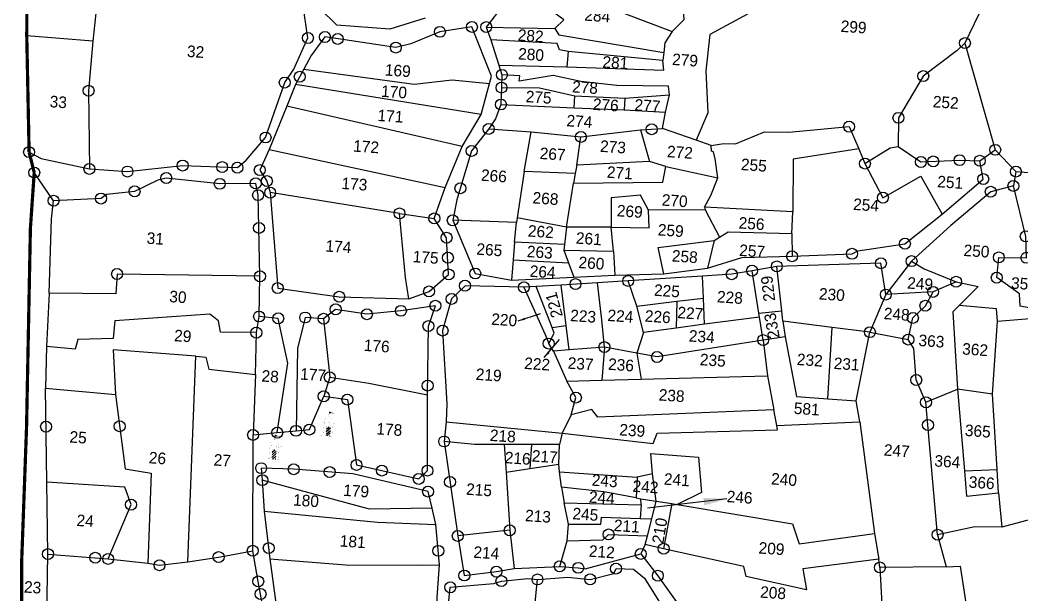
# Model space of a CAD drawing. Header units: feet. Extents: x 585 to 276899, y 278 to 2079435.
# Drawn here: x 274840 to 275462, y 2078233 to 2078589 of the extents above; entities that cross this region are included whole.
import ezdxf
from ezdxf.enums import TextEntityAlignment as Align

# ---------------------------------------------------------------- set-up
doc = ezdxf.new("R2010")
doc.units = ezdxf.units.FT
doc.header["$LTSCALE"] = 0.3
doc.header["$MEASUREMENT"] = 0
for name, color, linetype in [('OFF', 1, 'Continuous'), ('POLY_PARCEL', 6, 'Continuous'), ('POLY_ROAD', 30, 'Continuous'), ('POLY_WATER', 4, 'Continuous'), ('SYM_ARROW', 1, 'Continuous'), ('SYM_STONE', 1, 'Continuous'), ('SYM_WORSHIP', 1, 'Continuous'), ('TEXT_PARCEL', 7, 'Continuous'), ('V_BOUND_LINE', 7, 'Continuous')]:
    doc.layers.add(name, color=color, linetype=linetype)
doc.styles.get("Standard").update_dxf_attribs({"font": 'simplex.shx'})
doc.styles.add('TEXT_MAP', font='', dxfattribs={"height": 1.8})
doc.styles.get('TEXT_MAP').set_extended_font_data('Kruti Dev 050')
doc.dimstyles.get("Standard").update_dxf_attribs({"dimtxt": 0.18, "dimasz": 0.18, "dimexe": 0.18, "dimexo": 0.0625, "dimgap": 0.09, "dimtad": 0, "dimtih": 1, "dimtoh": 1, "dimdec": 4, "dimzin": 0, "dimdsep": 46, "dimtxsty": 'Standard', "dimcen": 0.09, "dimadec": 0, "dimazin": 0, "dimtfac": 1, "dimtdec": 4, "dimtofl": 0, "dimtmove": 0, "dimatfit": 3, "dimfxl": 0, "dimtolj": 1, "dimtzin": 0, "dimarcsym": 0})

# ---------------------------------------------------------------- blocks, each defined once
blk = doc.blocks.new('TEMPLE')
at = {"linetype": 'Continuous'}
blk.add_hatch(color=256, dxfattribs=at).paths.add_polyline_path([(0.282307073827667, 5.694702453576028), (0.5997007943877293, 5.747528817597768), (0.9523601482808317, 5.712310998570146), (1.393183585423913, 5.729920272603621), (0.4939023840614141, 5.853181545622661), (0.2117758071983076, 6.011659908611279), (-0.1408835466580172, 6.064486272633062), (-0.1493116005540855, 5.551076389589156), (-0.08798509672288901, 5.553832635581514)])
h = blk.add_hatch(dxfattribs=at)
h.set_pattern_fill('ANSI31', color=256, scale=3.600000000000001, style=0)
h.set_pattern_definition([(45, (-94.63405291644858, -100.6524758033455), (-0.3181980515339464, 0.3181980515339465), [])])
h.paths.add_polyline_path([(-0.5113554589449905, 2.324357100333998), (-0.5113554589449336, 1.4210854715202e-14), (0.4937226423062384, 0), (0.4937226423062384, 2.324357100333998)])
at = {"linetype": 'Continuous', "const_width": 0.01800000000000001}
for points in [[(-1.163775716759346, 3.275230194441974), (-1.163595975004228, 3.687303537316609), (-0.9696334814279908, 4.21556644840166), (-0.6346069441922282, 4.550132448412455), (-0.3348460402526143, 4.726220085434591), (-0.158516363315357, 4.990351905506088), (0.05307894691827642, 4.796655723489835), (0.4586367507652085, 4.497306084390743), (0.6878648776373666, 4.356436266396202), (0.8818273712508926, 4.092304446343348), (1.022891414873357, 3.757738446313908), (1.057977306433031, 3.275230194441974)], [(-0.158516363315357, 4.990351905506088), (-0.1408835466579603, 6.064486272633076), (0.211775807198137, 6.011659908611307), (0.4939023840613572, 5.853181545622647), (1.393183585423913, 5.729920272603636), (0.9523601482808317, 5.71231099857016), (0.5997007943876724, 5.747528817597754), (0.2823070738277238, 5.694702453576042), (-0.08798509672283217, 5.5538326355815), (-0.1493116005697175, 5.551076389588445)], [(-1.780928830839684, 3.275230194441974), (1.745663197543536, 3.275230194441974)], [(-1.163775716759346, 0), (-1.163775716759346, 3.275230194441974)], [(1.057977306433031, 0), (1.057977306433031, 3.275230194441974)], [(-1.780928830839684, 0), (1.780928830839684, 0)], [(-0.5113554589449905, 0), (-0.5113554589449905, 2.324357100333998), (0.4937226423062384, 2.324357100333998), (0.4937226423062384, 0)]]:
    blk.add_lwpolyline(points, dxfattribs=at)
blk = doc.blocks.new('STONE')
blk.add_circle((0, 0), 0.8510231522929323)
blk = doc.blocks.new('TEXTARROW')
blk.add_leader([(0.0413775686624831, -0.01204078214539095), (8.67844727001193, -0.01204078214539095)], dimstyle='Standard', override={"dimtxt": 2.5, "dimasz": 2.5, "dimexe": 1.25, "dimexo": 0.625, "dimgap": 0.625, "dimtad": 1, "dimtih": 0, "dimtoh": 0, "dimzin": 8, "dimcen": 2.5, "dimtofl": 1})
blk = doc.blocks.new('dd')
at = {"layer": 'OFF'}
blk.add_lwpolyline([(252.8974846250344, 335.2678706533011), (256.3360722065049, 332.1098458620686)], dxfattribs=at)
at = {"layer": 'POLY_PARCEL'}
for points in [[(125.2031587147708, 359.8354091500269), (126.7589399485664, 353.6712279965654), (122.9319621549794, 353.1844429252301), (111.9766731831778, 351.3302133396483), (111.659767898168, 342.5446761179187)], [(179.7796979674445, 356.7986179331203), (201.4977261845256, 350.2057021682667)], [(213.2311374659346, 355.5997150529006), (212.9885846792354, 353.6831357852698), (207.3524875508297, 350.1365461443538), (207.1437417229868, 344.4341876983599), (207.8992202124277, 337.9324948725025), (206.3542378503662, 333.6067727502736)], [(183.2210114766949, 349.4067524889674), (184.5198550913256, 350.8207583105518), (181.5278539052174, 352.744717841018), (179.183645770956, 354.7787616166402)], [(201.4977261845256, 350.2057021682667), (203.2372624594145, 352.18838992977), (202.8197741556746, 354.9004887615324), (199.9538877659793, 355.3807667597434)], [(247.0611824287789, 351.5111394713704), (245.9478802854733, 350.2594021999221), (240.9380172886504, 345.9478645897652), (237.528524446856, 339.2023910457519), (237.8068533346291, 334.7517698712063)], [(172.5740278339517, 348.9000346003336), (183.2210114766949, 349.4067524889674)], [(183.2210114766949, 349.4067524889674), (183.9169555980789, 348.4795523177909), (200.4174989792249, 346.8312916204296)], [(201.4977261845256, 350.2057021682667), (200.4540037492034, 348.3636373909485), (200.4174989792249, 346.8312916204296)], [(185.5635775266478, 345.9992464124407), (184.171946495569, 346.1383278613935), (183.7544581918291, 347.1119001195002), (173.4011984471722, 346.9507225205378)], [(200.4174989792249, 346.8312916204296), (200.3583035969623, 345.5995755612189)], [(185.5635775266478, 345.9992464124407), (185.4862229862105, 343.5779973639941)], [(185.4862229862105, 343.5779973639942), (200.5931665171165, 344.1043164685525), (200.3583035969623, 345.5995755612189)], [(200.3583035969623, 345.5995755612189), (185.5635775266478, 345.9992464124407)], [(174.9368221922835, 343.1138981811069), (185.4862229862105, 343.5779973639942)], [(111.659767898168, 342.5446761179187), (101.3372806778198, 342.6551420653964)], [(111.659767898168, 342.5446761179187), (111.518107930021, 334.7849504061633), (112.4881143552284, 322.6626121541804)], [(201.7224526453838, 340.3323309363313), (201.5011580431333, 341.6877066868478), (193.495862001595, 341.2009195000765), (187.8597648731893, 341.4790845134185), (183.4886452762848, 342.0807933979913), (178.2729558913065, 340.8773826255874), (178.2875170950301, 341.7089349057655), (175.5221108072105, 341.6515285020155)], [(144.7115293160224, 340.4273750995868), (162.0047424795007, 339.2599901345498), (167.8495820838029, 340.3726459570453), (173.6628235135953, 340.1566320813092)], [(175.5913793056733, 339.6653967930164), (181.5109922007045, 340.0597938303872), (187.0491297304989, 339.1473311194991)], [(187.0491297304989, 339.1473311194991), (194.8649227306037, 339.35967108968), (201.7224526453838, 340.3323309363313)], [(201.3350066325419, 337.6050620214402), (201.7224526453838, 340.3323309363313)], [(187.0603583869183, 337.3066262367784), (187.0491297304989, 339.1473311194991)], [(194.8649227306037, 339.35967108968), (194.8455729771631, 337.519854706691)], [(172.711416413897, 335.2665210051941), (143.5920170035283, 337.9658806819416)], [(175.6802288332724, 337.0418767105743), (187.0603583869183, 337.3066262367784)], [(187.0603583869183, 337.3066262367784), (194.8455729771631, 337.519854706691)], [(194.8455729771631, 337.519854706691), (201.3350066325419, 337.6050620214402)], [(201.0413092733993, 335.0424147172653), (201.3350066325419, 337.6050620214402)], [(210.6776767174651, 333.3587759270731), (212.5276623094774, 333.4527673527909), (216.8787859111781, 335.6282410996132), (220.6737312332061, 335.8015205781849), (229.9565373623809, 337.3076549634734), (231.6960395584334, 333.9687266635245)], [(170.0948902325663, 330.1208691334746), (142.4535482853083, 334.5087008248222)], [(188.4470670454371, 332.8642543241895), (197.634264769491, 334.5803893098482)], [(197.634264769491, 334.5803893098482), (201.0413092733993, 335.0424147172653)], [(197.634264769491, 334.5803893098482), (199.3324240991055, 329.7655568768282)], [(206.3542378503662, 333.6067727502736), (201.0413092733993, 335.0424147172653)], [(231.6960395584334, 333.9687266635245), (221.6067645836938, 331.6738085152606), (222.1195868888904, 323.517752774871)], [(231.6960395584334, 333.9687266635245), (232.8093757805755, 331.7433492397372)], [(232.8093757805755, 331.7433492397372), (236.5667738661791, 334.4554480714992), (237.8068533346291, 334.7517698712063)], [(237.8068533346291, 334.7517698712063), (241.494668360303, 332.5960010661279), (247.4786707325184, 333.2914104263286), (250.6185765633304, 333.4120621976845)], [(174.0391074829376, 333.123497059728), (180.6875361778439, 333.1235257095282)], [(179.98013612773, 326.8673987197499), (180.6875361778439, 333.1235257095282)], [(180.6875361778439, 333.1235257095282), (188.4470670454371, 332.8642543241895)], [(188.0991584496805, 328.4218894083419), (188.4470670454371, 332.8642543241895)], [(208.7507401806279, 332.9211029581388), (206.3542378503662, 333.6067727502736)], [(208.7507401806279, 332.9211029581388), (210.6776767174651, 333.3587759270731)], [(208.8596557533474, 332.0462570396166), (208.7507401806279, 332.9211029581388)], [(209.1802861520428, 331.977996821769), (208.8596557533474, 332.0462570396166)], [(209.505110001739, 330.8922423521508), (209.1802861520428, 331.977996821769)], [(210.1504923664584, 327.9974103271602), (209.505110001739, 330.8922423521508)], [(232.8093757805755, 331.7433492397372), (235.9659273783127, 326.645548528169), (241.6020245067184, 330.4007582270783), (245.3605320866541, 324.6989836413936)], [(187.7901818132596, 325.6237464468841), (201.6368889524392, 326.7105425154277), (201.9152144882655, 329.170333972364)], [(199.3324240991055, 329.7655568768282), (188.0991584496805, 328.4218894083419)], [(201.9152144882655, 329.170333972364), (199.3324240991055, 329.7655568768282)], [(201.9152144882655, 329.170333972364), (210.1504923664584, 327.9974103271602)], [(258.8929699594717, 318.8502793656236), (258.5616241388811, 322.1721166082689), (256.1048383257776, 329.8691534152422)], [(140.1713569702622, 327.5783866947988), (167.9152098467184, 323.5708132119776)], [(188.0991584496805, 328.4218894083419), (187.9322698878193, 327.1148037519341)], [(208.3912489072532, 323.2882356995651), (209.2212681835767, 325.1369592601131), (210.1504923664584, 327.9974103271602)], [(179.98013612773, 326.8673987197499), (179.4089713492368, 319.6085159446485)], [(187.9322698878193, 327.1148037519341), (179.98013612773, 326.8673987197499)], [(187.9322698878193, 327.1148037519341), (187.7901818132596, 325.6237464468841)], [(187.1470237031813, 318.708870911104), (187.7901818132596, 325.6237464468841)], [(199.6886102016538, 322.2162403703574), (198.296979170575, 324.4415498999124), (193.7741875374218, 323.7461405397116), (194.1051654507892, 319.1956580978754)], [(208.494107618249, 322.8611114442575), (208.494107618249, 322.8611114442575), (199.6886102016538, 322.2162403703574)], [(222.1195868888904, 323.517752774871), (208.3912489072532, 323.2882356995651)], [(208.3912489072532, 323.2882356995651), (208.494107618249, 322.8611114442575)], [(208.494107618249, 322.8611114442575), (211.0373099555334, 318.7742374149366)], [(222.216068032888, 320.0996896315055), (222.1195868888904, 323.517752774871)], [(194.1051654507892, 319.1956580978754), (200.0195881150216, 319.4738209957814), (199.6886102016538, 322.2162403703574)], [(161.0957448347635, 319.0542263996331), (140.7920620049463, 320.9090518369271)], [(179.4089713492368, 319.6085159446485), (179.3539019961472, 318.9174930845338)], [(187.1470237031813, 318.708870911104), (179.4089713492368, 319.6085159446485)], [(211.0373099555334, 318.7742374149366), (212.3355048071553, 319.6824452846467), (222.216068032888, 320.0996896315055)], [(222.216068032888, 320.0996896315055), (222.4870326939322, 316.6009088420233)], [(161.0957448347635, 319.0542263996331), (166.5499184121968, 318.6485979113236)], [(163.426970079347, 305.9109998574763), (162.6961183417388, 309.1794096769991), (161.0957448347635, 319.0542263996331)], [(179.3539019961472, 318.9174930845338), (169.4343288156256, 318.5597305644269)], [(179.2751515802875, 315.8445738540186), (179.3539019961472, 318.9174930845338)], [(187.1470237031813, 318.708870911104), (187.0398250778586, 316.0020528831206)], [(194.1051654507892, 319.1956580978754), (187.1470237031813, 318.708870911104)], [(194.7402157923298, 315.467510093888), (194.1051654507892, 319.1956580978754)], [(202.7739329336696, 312.4926348550221), (201.6199616219969, 316.5531021060256), (210.2480599365103, 318.2220837243331)], [(210.2480599365103, 318.2220837243331), (209.4669658709827, 313.8506665854734)], [(210.2480599365103, 318.2220837243331), (211.0373099555334, 318.7742374149366)], [(263.0700717357957, 310.7293280404506), (258.422461370968, 311.254186903052), (258.1745414239881, 313.1726235099527), (254.4950372850649, 315.4558701409326), (254.6065831335845, 318.6152481684903), (258.8929699594717, 318.8502793656236)], [(107.5403562254214, 302.9533137252961), (107.1366209586727, 314.5272168345891), (107.2550619925673, 317.3482500382343)], [(241.101668170345, 317.1100134854144), (243.1345826459128, 316.0293826437439), (248.2413414624284, 314.3851234786177)], [(179.2751515802875, 315.8445738540186), (179.2177439973356, 313.0710338200493)], [(187.0398250778586, 316.0020528831206), (179.2751515802875, 315.8445738540186)], [(187.0398250778586, 316.0020528831206), (187.0078609352681, 315.0927405457119)], [(187.0078609352681, 315.0927405457119), (194.7402157923298, 315.467510093888)], [(187.0078609352681, 315.0927405457119), (187.8709180918747, 313.1751321570921)], [(194.7402157923298, 315.467510093888), (195.1601766546382, 311.7715943887324)], [(217.9234981495861, 307.4149330511073), (216.4341948511703, 313.9279474597905)], [(221.4569521747212, 308.0380727464613), (220.2331133942962, 314.8539734106489)], [(248.2413414624284, 314.3851234786177), (244.7687332839091, 312.5720229006006)], [(248.2413414624284, 314.3851234786177), (251.7202373960172, 313.8800457593102), (248.9467448663339, 310.7420707627917)], [(179.2177439973356, 313.0710338200493), (179.1838281525561, 309.8902196425561)], [(179.2177439973356, 313.0710338200493), (187.8709180918747, 313.1751321570921)], [(187.8709180918747, 313.1751321570921), (188.8371556261685, 311.0441922211363)], [(209.1812001297039, 309.1483371565589), (208.7894934016838, 312.5629189874207)], [(244.7687332839091, 312.5720229006006), (237.451543640731, 311.6484851166588)], [(241.4221825145983, 304.9092626857423), (241.9092538782679, 308.316768762269), (243.7183698611398, 310.3334561183947), (244.7687332839091, 312.5720229006006)], [(194.3337682104225, 300.5014113943062), (193.6395733610748, 304.7028342193453), (192.5500999630982, 310.4072298458714)], [(198.927761893724, 307.2063087622419), (197.3109739041397, 311.0300183911631)], [(237.451543640731, 311.6484851166588), (235.3868182642914, 305.6474419290525)], [(248.9467448663339, 310.7420707627917), (248.0324190183965, 309.7075874826705), (249.5657468890354, 297.7226255611022)], [(255.0601438259346, 308.7340152245638), (254.8107079261295, 310.5919015215554), (248.9467448663339, 310.7420707627917)], [(181.1898000325305, 308.9211445692072), (185.0114750465614, 301.8516560540661), (185.6377091781442, 300.460837333665)], [(185.9915415790888, 303.0038795103984), (183.0883875819719, 309.1695062340336)], [(188.1472865297779, 303.4254391917128), (186.9551666085085, 309.675334725761)], [(205.0967755824666, 308.374736315297), (209.1812001297039, 309.1483371565589)], [(209.6433050788823, 305.12008068164), (209.1812001297039, 309.1483371565589)], [(255.0601438259346, 308.7340152245638), (263.2636104838411, 309.9489535815929)], [(255.0626812495275, 297.3053812142434), (255.0601438259346, 308.7340152245638)], [(140.1007152945599, 307.8194141106633), (140.1007152945599, 307.8194141106633), (117.8979919580497, 306.647595173938), (117.8979919580497, 303.550522435391), (107.5403562254214, 302.9533137252961)], [(198.927761893724, 307.2063087622419), (205.0967755824666, 308.374736315297)], [(200.249809864873, 303.172934049991), (198.927761893724, 307.2063087622419)], [(205.0967755824666, 308.374736315297), (205.2443844046166, 304.2082429281047)], [(217.9234981495861, 307.4149330511073), (221.4569521747212, 308.0380727464613)], [(218.074932353185, 306.7715421651541), (217.9234981495861, 307.4149330511073)], [(221.7488536010082, 306.4123920137295), (221.4569521747212, 308.0380727464613)], [(218.074932353185, 306.7715421651541), (209.6433050788823, 305.12008068164)], [(218.8960151828137, 303.2830488351087), (218.074932353185, 306.7715421651541)], [(229.4792795080828, 305.9787943253496), (221.7488536010082, 306.4123920137295)], [(221.7488536010082, 306.4123920137295), (222.2625359904397, 304.0050981715069)], [(229.5419753080423, 294.8685936727884), (229.4792795080828, 305.9787943253496)], [(235.3868182642914, 305.6474419290525), (229.4792795080828, 305.9787943253496)], [(233.9951872332122, 294.8685936727884), (235.3868182642914, 305.6474419290525)], [(235.3868182642914, 305.6474419290525), (241.4221825145983, 304.9092626857423)], [(205.2443844046166, 304.2082429281047), (200.249809864873, 303.172934049991)], [(209.6433050788823, 305.12008068164), (205.2443844046166, 304.2082429281047)], [(244.8342094280388, 295.3582345825944), (243.0921390815038, 298.7201170529765), (242.3963218899908, 303.5879846898174), (241.4221825145983, 304.9092626857423)], [(107.5403562254214, 302.9533137252961), (107.7323322643138, 294.633600475378)], [(185.6377091781442, 300.460837333665), (186.4031027256938, 302.1298189519721), (185.9915415790888, 303.0038795103984)], [(185.9915415790888, 303.0038795103984), (188.1472865297779, 303.4254391917128)], [(188.8619491621145, 299.6786963393362), (188.1472865297779, 303.4254391917128)], [(218.8960151828137, 303.2830488351087), (202.6139579291794, 299.5278370207634), (199.4228375803736, 299.9030449688917)], [(200.249809864873, 303.172934049991), (199.4228375803736, 299.9030449688917)], [(222.2625359904397, 304.0050981715069), (218.8960151828137, 303.2830488351087)], [(218.8960151828137, 303.2830488351087), (219.9397376181364, 297.7893125625442)], [(222.2625359904397, 304.0050981715069), (224.6712750791326, 294.8685936727884), (229.5419753080423, 294.8685936727884)], [(140.1400218872927, 299.0359422356837), (134.5559499136821, 298.7338884314327), (134.1575811134753, 300.472969358575), (132.7272989305952, 301.4019588050019), (118.0539816427035, 299.3864063893834), (117.9571772795575, 296.6242954705494), (112.5127813304211, 296.0934437538954), (112.1808045369598, 294.5672434819371), (107.7323322643138, 294.633600475378)], [(140.1400218872927, 299.0359422356837), (140.3871470952322, 301.5717436906675)], [(150.4312283330346, 301.9091641791201), (152.0035881583981, 292.8988261373597)], [(186.4710634434582, 299.319214847334), (185.6377091781442, 300.460837333665)], [(188.8619491621145, 299.6786963393362), (186.4710634434582, 299.319214847334)], [(194.3337682104225, 300.5014113943062), (188.8619491621145, 299.6786963393362)], [(194.3337682104225, 300.5014113943062), (194.2674750265096, 295.3211594085553)], [(199.4228375803736, 299.9030449688917), (194.3337682104225, 300.5014113943062)], [(199.4228375803736, 299.9030449688917), (200.3786756056367, 295.908695428421)], [(140.4428222516553, 292.5174773279937), (140.1400218872927, 299.0359422356837)], [(186.4710634434582, 299.319214847334), (188.8368338499299, 294.7990529483118)], [(200.3786756056367, 295.908695428421), (219.9397376181364, 297.7893125625442)], [(219.9397376181364, 297.7893125625442), (221.3138882475805, 292.5550683505953)], [(244.8342094280388, 295.3582345825944), (249.5657468890354, 297.7226255611022)], [(255.0626812495275, 297.3053812142434), (249.5657468890354, 297.7226255611022)], [(249.5657468890354, 297.7226255611022), (251.5348242560301, 285.117224688967)], [(256.6012789109077, 285.6930765827382), (255.0626812495275, 297.3053812142434)], [(130.9706173040349, 294.7663144622597), (118.0899679969421, 294.8326693402646), (118.9531043079942, 287.931599139195)], [(130.9706173040349, 294.7663144622597), (132.5640992087551, 294.6999574688189), (133.1616540850387, 292.8419764605287), (140.4428222516553, 292.5174773279937)], [(131.9478348969174, 262.7635670707371), (130.9706173040349, 294.7663144622597)], [(188.8368338499299, 294.7990529483118), (194.2674750265096, 295.3211594085553)], [(189.8630758836175, 289.634347345404), (190.4372073569052, 292.3651191298918), (188.8368338499299, 294.7990529483118)], [(194.2674750265096, 295.3211594085553), (200.3786756056367, 295.908695428421)], [(229.5419753080423, 294.8685936727884), (233.9951872332122, 294.8685936727884)], [(234.7605841327081, 291.6001690452144), (233.9951872332122, 294.8685936727884)], [(248.0461351839745, 274.9355117413497), (244.8342094280388, 295.3582345825944)], [(107.7323322643138, 294.633600475378), (107.9979136990828, 288.197024997522)], [(140.4428222516553, 292.5174773279937), (140.7188758446432, 283.1309283238488)], [(152.0035881583981, 292.8988261373597), (151.2693825859119, 289.8793254002817)], [(152.0035881583981, 292.8988261373597), (158.1412318196785, 292.381568759482), (167.3905564575211, 291.2290052386552)], [(221.3138882475805, 292.5550683505953), (194.0379622729611, 289.5648066209274), (193.0638228975686, 290.6774624434229), (189.8630758836175, 289.634347345404)], [(221.9040110034549, 290.1959433456202), (221.3138882475805, 292.5550683505953)], [(221.9040110034549, 290.1959433456202), (234.7605841327081, 291.6001690452144)], [(234.7605841327081, 291.6001690452144), (238.2557560821119, 274.4592636562529)], [(188.6801906803821, 286.7136263402122), (202.9443861233012, 286.087757704488), (203.4314574869709, 287.6872007137549), (222.0792817951301, 289.4952658964507), (221.9040110034549, 290.1959433456202)], [(189.8630758836175, 289.634347345404), (188.6801906803821, 286.7136263402122)], [(109.2061669226486, 273.5941963956233), (107.9979136990828, 288.197024997522)], [(107.9979136990828, 288.197024997522), (118.9531043079942, 287.931599139195)], [(118.9531043079942, 287.931599139195), (121.2105364476902, 276.5182872311279), (125.3270319268754, 276.1201495013552), (125.7301260219559, 262.1071747103591)], [(170.5548879233684, 287.2419226102943), (188.6801906803821, 286.7136263402122)], [(188.6801906803821, 286.7136263402122), (188.4018651445554, 284.9055632729519)], [(251.5348242560301, 285.117224688967), (256.6012789109077, 285.6930765827382)], [(257.0805430602427, 282.0759117834332), (256.6012789109077, 285.6930765827382)], [(179.7760587184143, 284.3157190778858), (175.1813921369589, 284.0015296238862), (170.4496166877525, 284.1513067167703)], [(184.0197026561215, 284.6059051334178), (179.7760587184143, 284.3157190778858)], [(179.7760587184143, 284.3157190778858), (180.4000009616248, 280.0376956361115)], [(188.4018651445554, 284.9055632729519), (184.0197026561215, 284.6059051334178)], [(184.0197026561215, 284.6059051334178), (184.0530149466533, 280.8559983765617)], [(188.4714482044856, 281.8457608188078), (188.4018651445554, 284.9055632729519)], [(203.1531319511441, 281.3589736320364), (202.6660605874745, 284.4883168106571), (210.1112736987525, 284.418776086181), (210.9462536581782, 278.9945805380926), (207.3180408561201, 276.8773207649942)], [(251.5348242560301, 285.117224688967), (252.1402597714032, 281.2414209742797), (257.0805430602427, 282.0759117834332)], [(180.4000009616248, 280.0376956361115), (184.0530149466533, 280.8559983765617)], [(184.0530149466533, 280.8559983765617), (188.4714482044856, 281.8457608188078)], [(188.6997048165981, 280.6823281735277), (188.4714482044856, 281.8457608188078)], [(188.6997048165981, 280.6823281735277), (200.7873615446729, 280.6635642718356)], [(189.1672620440518, 278.2991711778918), (188.6997048165981, 280.6823281735277)], [(203.1531319511441, 281.3589736320364), (200.7873615446729, 280.6635642718356)], [(200.7873615446729, 280.6635642718356), (200.8569446046026, 277.4646803687383)], [(204.0216883598846, 277.1713624880153), (203.1531319511441, 281.3589736320364)], [(257.0805430602427, 282.0759117834332), (257.9267017616539, 276.8131155330866)], [(180.4000009616248, 280.0376956361115), (181.5828828129138, 271.0669125625432)], [(189.1672620440518, 278.2991711778918), (189.7239131157044, 275.934780199384)], [(200.8569446046026, 277.4646803687383), (195.77749854785, 278.0210082799858), (189.1672620440518, 278.2991711778918)], [(262.3267204141964, 278.3091587843443), (257.9267017616539, 276.8131155330866)], [(169.2819600404507, 273.6499371311103), (159.6063643362886, 272.8335659719801), (142.6372707390878, 276.2106976314166)], [(189.7239131157044, 275.934780199384), (201.691921212082, 276.4215652707194)], [(200.8569446046026, 277.4646803687383), (201.6223381521522, 277.3255989197851)], [(201.6223381521522, 277.3255989197851), (204.0216883598846, 277.1713624880153)], [(201.691921212082, 276.4215652707194), (201.6223381521522, 277.3255989197851)], [(201.691921212082, 276.4215652707194), (201.6886180142501, 274.3022518905299)], [(203.5100536554537, 274.3590139738411), (204.0216883598846, 277.1713624880153)], [(204.0216883598846, 277.1713624880153), (206.4570384743397, 276.96273819915)], [(206.4570384743397, 276.96273819915), (205.666750093573, 269.8452886193537)], [(206.4570384743397, 276.96273819915), (207.3180408561201, 276.8773207649942)], [(207.3180408561201, 276.8773207649942), (225.3831883183252, 275.0851322919771), (226.6356565814908, 272.0253319532685), (238.2557560821119, 274.4592636562529)], [(257.9267017616539, 276.8131155330866), (253.7518153723104, 276.5349526351806), (248.0461351839745, 274.9355117413497)], [(190.6284727831139, 272.6663534563741), (189.7239131157044, 275.934780199384)], [(238.2557560821119, 274.4592636562529), (239.1603157495215, 270.4954296684787)], [(248.0461351839745, 274.9355117413497), (249.71609175088, 270.0676441045093)], [(119.5482759502293, 262.3485115695175), (122.5126570306666, 271.014547071522), (121.3433271650747, 273.6649597829701), (109.2061669226486, 273.5941963956233)], [(110.1487598764056, 262.4618374729926), (109.2061669226486, 273.5941963956233)], [(190.6284727831139, 272.6663534563741), (195.6516503488342, 272.9705044733951), (195.6637407384842, 274.0831602958897), (201.6886180142501, 274.3022518905299)], [(201.6886180142501, 274.3022518905299), (203.5100536554537, 274.3590139738411)], [(203.0201893025172, 271.6663325095129), (203.5100536554537, 274.3590139738411)], [(143.258267001409, 271.415417508279), (160.9811907812418, 270.9264352959972), (170.0630848174837, 271.2050930657397)], [(190.6284727831139, 270.0237974645243), (190.6284727831139, 272.6663534563741)], [(190.6284727831139, 270.0237974645243), (196.1254037916597, 270.5801253757722), (196.9603837510858, 271.4841590248379), (203.0201893025172, 271.6663325095129)], [(202.769220096719, 270.2868074950493), (203.0201893025172, 271.6663325095129)], [(181.5828828129138, 271.0669125625432), (173.5725650206023, 269.6422574448557)], [(181.5828828129138, 271.0669125625432), (182.6882039713123, 265.1714444346048)], [(189.7272178856779, 266.0086357043288), (190.6284727831139, 270.0237974645243)], [(202.769220096719, 270.2868074950493), (202.161687441263, 268.80188514171)], [(205.666750093573, 269.8452886193537), (202.769220096719, 270.2868074950493)], [(239.1603157495215, 270.4954296684787), (227.4706331889702, 268.200579414447), (228.3056097964495, 265.0016955113497), (218.772951814527, 266.3925142317512), (218.2858838028037, 267.9224144011055), (205.666750093573, 269.8452886193537)], [(239.4386412853478, 269.2436923970299), (239.1603157495215, 270.4954296684787)], [(249.71609175088, 270.0676441045093), (239.4386412853478, 269.2436923970299)], [(249.71609175088, 270.0676441045093), (251.8731163295083, 270.2762662779387), (253.0560015327442, 264.9911542942395), (251.1773024899421, 262.9049262136373), (251.594790793682, 259.9842052084459), (251.933404441455, 257.4617277048224)], [(239.4386412853478, 269.2436923970299), (240.4823637206705, 260.7596965102334), (240.9768194227486, 257.8060466297579)], [(131.9478348969174, 262.7635670707371), (136.6782114538919, 263.8083548480349), (141.9005308834685, 265.1633253916048)], [(144.648039876537, 264.0819036101302), (156.4857925335937, 263.941800775739), (167.7729599359664, 264.6717213572797), (171.0665110896302, 264.9816177690182)], [(186.1529301895466, 255.9585772224759), (186.4119564485059, 263.7356837175898)], [(111.3222402811002, 239.4097273417469), (110.1487598764056, 262.4618374729926)], [(110.1487598764056, 262.4618374729926), (119.5482759502293, 262.3485115695175)], [(119.5482759502293, 262.3485115695175), (125.7301260219559, 262.1071747103591)], [(125.7301260219559, 262.1071747103591), (127.5767581633186, 261.9125703306136), (131.9478348969174, 262.7635670707371)]]:
    blk.add_lwpolyline(points, dxfattribs=at)
at = {"layer": 'POLY_ROAD'}
for points in [[(112.4881143552284, 322.6626121541804), (118.4193463049537, 322.6626121541804), (126.9212076845461, 324.1810022367799), (135.4460157638969, 324.4340654876833), (136.7120795225624, 325.6993902039439), (139.4974130877326, 329.4110071151767), (141.8814247877222, 338.1456736948694), (143.1474851944408, 340.3389026389382), (145.0043731205719, 345.3074920773588), (143.85768368141, 350.5420478178503), (144.1747983717014, 355.3191220377103), (143.6303320004666, 361.0759654835593)], [(163.0078828970686, 349.6491031724522), (157.6060231505676, 347.5402293504967), (149.3344278229497, 347.6245844726095), (146.464688889886, 350.0708787830176), (146.2869811412822, 354.6397767235997)], [(176.4237273038489, 353.2038180187847), (174.1455332346309, 351.2720263802839), (172.5740278339517, 348.9000346003336)], [(173.6628235135953, 340.1566320813092), (173.8930714527223, 341.3400771047222), (170.3481029842992, 348.7633130426234), (165.4313093291498, 347.6666985705892), (161.0422972376327, 345.5087192142119), (158.7633891759283, 344.7495252306298), (147.6434109754173, 345.6421798707465)], [(172.5740278339517, 348.9000346003336), (173.4011984471722, 346.9507225205378)], [(173.4011984471722, 346.9507225205378), (174.9368221922836, 343.1138981811069)], [(147.6434109754173, 345.6421798707465), (145.7021176813928, 342.6054018209825), (144.7115293160224, 340.4273750995868)], [(174.9368221922836, 343.1138981811069), (175.5221108072105, 341.6515285020155)], [(175.5221108072105, 341.6515285020155), (175.5913793056733, 339.6653967930164)], [(144.7115293160224, 340.4273750995868), (143.5920170035283, 337.9658806819416)], [(172.711416413897, 335.2665210051941), (173.6628235135953, 340.1566320813092)], [(175.5913793056733, 339.6653967930164), (175.6802288332724, 337.0418767105743)], [(143.5920170035283, 337.9658806819416), (142.4535482853083, 334.5087008248222)], [(175.6802288332724, 337.0418767105743), (174.9751018180759, 334.7528488427406)], [(170.0948902325663, 330.1208691334746), (172.711416413897, 335.2665210051941)], [(250.6185765633304, 333.4120621976845), (252.8974846250344, 335.2678706533011)], [(142.4535482853083, 334.5087008248222), (140.1713569702622, 327.5783866947988)], [(174.9751018180759, 334.7528488427406), (174.0391074829376, 333.123497059728)], [(174.0391074829376, 333.123497059728), (171.6288348613834, 329.5258731693352), (169.8563489511985, 321.765218858417), (169.4343288156256, 318.5597305644269)], [(245.3605320866541, 324.6989836413936), (251.3532193525675, 330.6038316121312), (250.6185765633304, 333.4120621976845)], [(256.3360722065049, 332.1098458620686), (256.1048383257776, 329.8691534152422)], [(167.9152098467184, 323.5708132119776), (170.0948902325663, 330.1208691334746)], [(256.1048383257776, 329.8691534152422), (252.6522415130103, 328.7250754404499), (246.8203919912276, 323.0364033321321), (241.101668170345, 317.1100134854144)], [(140.1713569702622, 327.5783866947988), (138.9419647489449, 324.2938810178807), (140.1622994038971, 322.6707692934933)], [(102.940201664228, 324.6297031155332), (104.89174856297, 323.7592266262145), (112.4881143552284, 322.6626121541804)], [(232.6685747131087, 318.116176924711), (239.8742669722601, 319.7438136731512), (245.3605320866541, 324.6989836413936)], [(166.5499184121968, 318.6485979113236), (167.9152098467184, 323.5708132119776)], [(107.2550619925673, 317.3482500382343), (103.9530493192137, 321.5085699436563)], [(123.2008190245779, 321.6638890997874), (119.7273211329339, 319.664859730171), (115.4119031404298, 318.8698799984068)], [(140.1007152945599, 307.8194141106633), (138.9522759527272, 320.3828978440429), (138.4459977141059, 322.196343227828), (132.8753305837649, 321.7325776824164), (124.5017285585886, 322.069996055433), (123.2008190245779, 321.6638890997874)], [(140.1622994038971, 322.6707692934933), (140.7920620049463, 320.9090518369271)], [(140.7920620049463, 320.9090518369271), (142.9859516458282, 306.1820212615321), (152.623250586345, 305.4892242469109), (163.426970079347, 305.9109998574763)], [(115.4119031404298, 318.8698799984068), (114.598067768246, 318.1920488238761), (107.2550619925673, 317.3482500382343)], [(163.426970079347, 305.9109998574763), (166.5116270646499, 307.26851365024), (169.3735553231504, 310.120913546999), (168.6600224420081, 315.78052799035), (166.5499184121968, 318.6485979113236)], [(169.4343288156256, 318.5597305644269), (173.4857227875145, 310.5460108871698), (179.1838281525561, 309.8902196425561)], [(222.4870326939322, 316.6009088420233), (231.7714790284822, 317.6131681919446), (232.6685747131087, 318.116176924711)], [(209.4669658709827, 313.8506665854734), (214.7218595178338, 315.8417148584413), (222.4870326939322, 316.6009088420233)], [(241.101668170345, 317.1100134854144), (237.451543640731, 311.6484851166588)], [(237.451543640731, 311.6484851166588), (236.3542906178523, 316.4567186153618), (220.2331133942962, 314.8539734106489)], [(202.7739329336696, 312.4926348550221), (209.4669658709827, 313.8506665854734)], [(216.4341948511703, 313.9279474597905), (213.3119804893436, 313.1668751992584), (208.7894934016838, 312.5629189874207)], [(220.2331133942962, 314.8539734106489), (216.4341948511703, 313.9279474597905)], [(195.1601766546382, 311.7715943887324), (202.7739329336696, 312.4926348550221)], [(208.7894934016838, 312.5629189874207), (197.3109739041397, 311.0300183911631)], [(179.1838281525561, 309.8902196425561), (188.8371556261685, 311.0441922211363)], [(192.5500999630982, 310.4072298458714), (186.9551666085085, 309.675334725761)], [(188.8371556261685, 311.0441922211363), (195.1601766546382, 311.7715943887324)], [(197.3109739041397, 311.0300183911631), (192.5500999630982, 310.4072298458714)], [(181.1898000325305, 308.9211445692072), (172.0332208952714, 308.5453003690441), (170.0919276012451, 306.3520644282326), (169.0330931220701, 301.3367060857704), (170.4704859074218, 290.025635293719), (170.5548879233684, 287.2419226102943)], [(183.0883875819719, 309.1695062340336), (181.1898000325305, 308.9211445692072)], [(186.9551666085085, 309.675334725761), (183.0883875819719, 309.1695062340336)], [(140.3871470952322, 301.5717436906675), (140.1007152945599, 307.8194141106633)], [(167.3905564575211, 291.2290052386552), (166.7800250098949, 301.8886838502513), (167.6458511375095, 305.110820655314), (162.3465111674141, 303.9609976166339)], [(162.3465111674141, 303.9609976166339), (157.1019018944257, 303.0684040944702), (152.2037142432196, 303.4940045260887), (150.4312283330346, 301.9091641791201)], [(144.4430942852858, 283.7452478101221), (145.3669867061599, 294.6546384854446), (143.3860125099886, 301.4857349403901), (140.3871470952322, 301.5717436906675)], [(150.4312283330346, 301.9091641791201), (147.5614927519177, 301.9091641791201), (146.7174491288251, 297.0165776737394), (147.3451855973126, 284.2239552952864)], [(151.2693825859119, 289.8793254002817), (154.9831617901209, 289.6262600339423), (157.0932624679854, 279.5880216568421), (166.903628895433, 278.0696315742425), (168.1800590008593, 279.4633980800354), (167.3905564575211, 291.2290052386552)], [(147.3451855973126, 284.2239552952864), (149.4124946597804, 284.5649632843356), (151.2693825859119, 289.8793254002817)], [(170.5548879233684, 287.2419226102943), (170.4496166877525, 284.1513067167703)], [(144.4430942852858, 283.7452478101221), (147.3451855973126, 284.2239552952864)], [(170.4496166877525, 284.1513067167703), (173.5725650206023, 269.6422574448557)], [(140.7188758446432, 283.1309283238488), (144.4430942852858, 283.7452478101221)], [(141.9005308834685, 265.1633253916048), (140.7188758446432, 283.1309283238488)], [(169.2819600404507, 273.6499371311103), (168.4968999596394, 276.2102247621528), (156.5959274437587, 278.1503883398827), (147.3958831251553, 278.2347434619955), (142.331641498281, 278.0660332177695), (142.6372707390878, 276.2106976314166)], [(142.6372707390878, 276.2106976314166), (143.258267001409, 271.415417508279)], [(170.0630848174837, 271.2050930657397), (169.2819600404507, 273.6499371311103)], [(143.258267001409, 271.415417508279), (144.648039876537, 264.0819036101302)], [(171.0665110896302, 264.9816177690182), (170.0630848174837, 271.2050930657397)], [(173.5725650206023, 269.6422574448557), (175.0074361631073, 263.5686992298915), (179.9451885874914, 264.5125809121419)], [(193.7087691744182, 265.8928632487432), (202.161687441263, 268.80188514171)], [(202.161687441263, 268.80188514171), (205.0552812125152, 265.5932200451703), (208.4314422970979, 261.459827523372), (219.5381878205849, 260.5897593131826), (228.8226341551349, 258.0591098806613), (240.9768194227486, 257.8060466297579)], [(145.9054440683353, 249.3861429520312), (143.0872373058537, 260.465168600173), (141.9005308834685, 265.1633253916048)], [(179.9451885874914, 264.5125809121419), (182.6882039713123, 265.1714444346048)], [(182.6882039713123, 265.1714444346048), (189.7272178856779, 266.0086357043288)], [(189.7272178856779, 266.0086357043288), (192.6129730810685, 265.9783933871395), (193.7087691744182, 265.8928632487432)], [(191.0708377540886, 264.428032278227), (194.5884082069097, 264.3114455613359), (198.2034569412845, 265.4640049264026), (198.4844168546329, 266.2634165567191)], [(198.4844168546329, 266.2634165567191), (201.2171454171103, 266.3693326692155), (203.020015206559, 265.098682956314), (207.1948957803879, 259.2968366201167), (219.6866958156811, 258.3689323923086)], [(144.648039876537, 264.0819036101302), (147.8179032607281, 248.6261569479384), (149.843601922646, 246.854703614435)], [(171.2560900841072, 250.5034096223135), (171.6966102414321, 250.9727613133125), (171.0290207730764, 259.9297200412989), (171.0665110896302, 264.9816177690182)], [(179.6601376750987, 262.6652310435175), (180.8215525925231, 263.0948617487074), (184.9220713414106, 263.7813723649306)], [(184.9220713414106, 263.7813723649306), (186.4119564485059, 263.7356837175898)], [(186.4119564485059, 263.7356837175898), (191.0708377540886, 264.428032278227)], [(172.9526295401288, 261.5877400866489), (179.6601376750987, 262.6652310435175)], [(172.7580386394648, 255.6695748309971), (172.9526295401288, 261.5877400866489)]]:
    blk.add_lwpolyline(points, dxfattribs=at)
at = {"layer": 'POLY_WATER'}
for points in [[(254.5063988920033, 368.0618868981055), (253.0451881529411, 364.9325437194843), (250.1227666748164, 359.2997281134026), (247.0611824287789, 351.5111394713704)], [(247.0611824287789, 351.5111394713704), (251.0273263422259, 340.4541283172002), (252.8974846250344, 335.2678706533011)], [(256.3360722065049, 332.1098458620686), (260.9538947831802, 332.0749417022739), (269.6918701601367, 336.2473978634775), (274.8408959248727, 340.6980190380236)]]:
    blk.add_lwpolyline(points, dxfattribs=at)
at = {"layer": 'V_BOUND_LINE', "ltscale": 10, "const_width": 0.5, "flags": 128}
for points in [[(99.69212735807004, 368.3306408746114), (101.3372806778198, 342.6551420653964)], [(101.3372806778198, 342.6551420653964), (102.940201664228, 324.6297031155332)], [(102.940201664228, 324.6297031155332), (103.9530493192137, 321.5085699436563)], [(103.9530493192137, 321.5085699436563), (103.9530493192137, 312.820009289494), (105.4714811390631, 281.9006563805196), (106.1469687743124, 260.9225300735179), (107.5818365648711, 240.1712123424131)]]:
    blk.add_lwpolyline(points, dxfattribs=at)
at = {"layer": 'SYM_ARROW'}
for p, xscale, yscale, zscale, rotation in [((180.6341268378422, 303.6363365543344), 0.4246853857543951, 0.4246853857543951, 0.4246853857543951, 21.95463325729531), ((185.0915785946422, 298.2400417612571), 0.4246853857543951, 0.4246853857543951, 0.4246853857543951, 53.69921433412972), ((214.9942117275945, 278.2347196794653), 1.439251683829832, 1.439251683829832, 1.439251683829832, 190.5260962999348)]:
    blk.add_blockref('TEXTARROW', p, dxfattribs=dict(at, xscale=xscale, yscale=yscale, zscale=zscale, rotation=rotation))
at = {"layer": 'SYM_STONE'}
for p in [(247.0611824287789, 351.5111394713704), (170.3481029842992, 348.7633130426234), (172.5740278339517, 348.9000346003336), (165.4313093291498, 347.6666985705892), (145.0043731205719, 345.3074920773588), (147.6434109754173, 345.6421798707465), (149.648963039552, 345.4764036902031), (240.9380172886504, 345.9478645897652), (158.7633891759283, 344.7495252306298), (175.5221108072105, 341.6515285020155), (144.1522334664651, 339.1976399764148), (175.5913793056733, 339.6653967930164), (237.528524446856, 339.2023910457519), (141.8814247877222, 338.1456736948694), (175.6802288332724, 337.0418767105743), (229.9565373623809, 337.3076549634734), (111.518107930021, 334.7849504061633), (199.3381789695393, 334.8114551651894), (252.8974846250344, 335.2678706533011), (174.0391074829376, 333.123497059728), (188.4470670454371, 332.8642543241895), (243.396068735298, 332.8169654869309), (247.4786707325184, 333.2914104263286), (250.6185765633304, 333.4120621976845), (232.8093757805755, 331.7433492397372), (241.494668360303, 332.5960010661279), (256.3360722065049, 332.1098458620686), (251.3532193525675, 330.6038316121312), (256.1048383257776, 329.8691534152422), (139.4974130877326, 329.4110071151767), (171.6288348613834, 329.5258731693352), (252.6522415130103, 328.7250754404499), (235.9659273783127, 326.645548528169), (102.940201664228, 324.6297031155332), (126.9212076845461, 324.1810022367799), (133.0690159716316, 324.3635030434349), (135.4460157638969, 324.4340654876833), (138.9419647489449, 324.2938810178807), (170.2782683365363, 323.6125511716764), (112.4881143552284, 322.6626121541804), (118.4193463049537, 322.6626121541804), (124.5017285585886, 322.069996055433), (138.4459977141059, 322.196343227828), (140.1622994038971, 322.6707692934933), (258.5616241388811, 322.1721166082689), (103.9530493192137, 321.5085699436563), (132.8753305837649, 321.7325776824164), (138.9522759527272, 320.3828978440429), (140.7920620049463, 320.9090518369271), (119.7273211329339, 319.664859730171), (161.0957448347635, 319.0542263996331), (239.8742669722601, 319.7438136731512), (258.8929699594717, 318.8502793656236), (107.2550619925673, 317.3482500382343), (114.598067768246, 318.1920488238761), (166.5499184121968, 318.6485979113236), (169.4343288156256, 318.5597305644269), (231.7714790284822, 317.6131681919446), (254.6065831335845, 318.6152481684903), (168.6600224420081, 315.78052799035), (222.4870326939322, 316.6009088420233), (236.3542906178523, 316.4567186153618), (241.101668170345, 317.1100134854144), (139.4421558481441, 315.312100751681), (220.2331133942962, 314.8539734106489), (248.2413414624284, 314.3851234786177), (254.4950372850649, 315.4558701409326), (169.079580499831, 312.7055532044521), (213.3119804893436, 313.1668751992584), (216.4341948511703, 313.9279474597905), (244.7687332839091, 312.5720229006006), (197.3109739041397, 311.0300183911631), (237.451543640731, 311.6484851166588), (169.3735553231504, 310.120913546999), (173.4857227875145, 310.5460108871698), (189.1703208741527, 309.9651077211778), (243.7183698611398, 310.3334561183947), (172.0332208952714, 308.5453003690441), (181.1898000325305, 308.9211445692072), (241.9092538782679, 308.316768762269), (117.8979919580497, 306.647595173938), (140.1007152945599, 307.8194141106633), (166.5116270646499, 307.26851365024), (170.0919276012451, 306.3520644282326), (142.9859516458282, 306.1820212615321), (152.623250586345, 305.4892242469109), (167.6458511375095, 305.110820655314), (235.3868182642914, 305.6474419290525), (241.4221825145983, 304.9092626857423), (152.2037142432196, 303.4940045260887), (162.3465111674141, 303.9609976166339), (218.8960151828137, 303.2830488351087), (147.5614927519177, 301.9091641791201), (150.4312283330346, 301.9091641791201), (157.1019018944257, 303.0684040944702), (166.7800250098949, 301.8886838502513), (140.3871470952322, 301.5717436906675), (143.3860125099886, 301.4857349403901), (169.0330931220701, 301.3367060857704), (185.6377091781442, 300.460837333665), (194.3337682104225, 300.5014113943062), (140.1400218872927, 299.0359422356837), (202.6139579291794, 299.5278370207634), (243.0921390815038, 298.7201170529765), (244.8342094280388, 295.3582345825944), (152.0035881583981, 292.8988261373597), (167.2936312524471, 292.6534090031254), (190.4372073569052, 292.3651191298918), (245.3845708100567, 291.8588143526265), (151.2693825859119, 289.8793254002817), (154.9831617901209, 289.6262600339423), (149.4124946597804, 284.5649632843356), (119.9166990601073, 283.0576729042032), (140.7188758446432, 283.1309283238488), (144.4430942852858, 283.7452478101221), (147.3451855973126, 284.2239552952864), (170.4496166877525, 284.1513067167703), (108.4932623754675, 282.2102900330782), (147.3958831251553, 278.2347434619955), (157.0932624679854, 279.5880216568421), (161.0929180458408, 278.9782593112936), (168.1800590008593, 279.4633980800354), (142.331641498281, 278.0660332177695), (153.0062483615229, 278.1833020745172), (166.903628895433, 278.0696315742425), (171.7870409568021, 277.9377058022181), (142.6372707390878, 276.2106976314166), (168.4968999596394, 276.2102247621528), (248.0461351839745, 274.9355117413497), (122.5126570306666, 271.014547071522), (181.5828828129138, 271.0669125625432), (196.9603837510858, 271.4841590248379), (173.5725650206023, 269.6422574448557), (205.666750093573, 269.8452886193537), (239.4386412853478, 269.2436923970299), (202.161687441263, 268.80188514171), (144.3610858829119, 265.7462028985557), (170.7173740529203, 267.1241787063919), (189.7272178856779, 266.0086357043288), (192.6129730810685, 265.9783933871395), (198.4844168546329, 266.2634165567191), (141.9005308834685, 265.1633253916048), (179.9451885874914, 264.5125809121419), (194.5884082069097, 264.3114455613359), (205.0552812125152, 265.5932200451703), (136.6782114538919, 263.8083548480349), (175.0074361631073, 263.5686992298915), (180.8215525925231, 263.0948617487074), (186.4119564485059, 263.7356837175898), (110.1487598764056, 262.4618374729926), (117.530205084601, 262.3911224153175), (119.5482759502293, 262.3485115695175), (127.5767581633186, 261.9125703306136), (172.9526295401288, 261.5877400866489), (143.0872373058537, 260.465168600173), (143.5832878101193, 258.5271902425173)]:
    blk.add_blockref('STONE', p, dxfattribs=at)
at = {"layer": 'SYM_WORSHIP', "xscale": 0.6261087257588931, "yscale": 0.6261087257588931, "zscale": 0.6261087257588931}
for p in [(152.3564555222852, 283.7682239296241), (144.1898565706607, 279.5877671898306)]:
    blk.add_blockref('TEMPLE', p, dxfattribs=at)
at = {"layer": 'TEXT_PARCEL', "style": 'TEXT_MAP'}
for s, p in [('284', (189.6990673393614, 351.8462671323863)), ('299', (229.6082565139729, 352.8320630260804)), ('282', (179.5764156420755, 348.0161604069881)), ('279', (203.7964194727265, 345.9020740299774)), ('280', (179.8341327952588, 345.125458873393)), ('281', (193.0062337829132, 344.7573100461741)), ('252', (244.7159888226056, 342.1129921760492)), ('32', (127.7231993105922, 341.9899643683541)), ('169', (159.3180680095499, 341.2058580613897)), ('278', (188.5509147297259, 340.58466429148)), ('170', (158.9583604457825, 337.863160875528)), ('275', (181.4609146422802, 338.5773843409484)), ('276', (191.9697321396964, 338.0939801263504)), ('277', (198.4382943021613, 338.4403088386058)), ('274', (188.0492156314458, 335.2800046043262)), ('33', (106.944900183415, 332.7216836425044)), ('171', (158.6658121181297, 334.0680200114876)), ('273', (193.5310132436535, 331.6584813540278)), ('272', (203.981953983266, 331.5565744157221)), ('267', (184.2401383704218, 329.9048929274588)), ('255', (215.5974718383795, 330.3279931513679)), ('251', (246.2600768749346, 329.7569575842409)), ('172', (155.2052349377251, 329.0741183923357)), ('271', (194.864961420905, 327.7230822985165)), ('266', (175.3558826684406, 325.9022790057084)), ('254', (233.4379219333509, 325.3393787524601)), ('270', (203.6848168128594, 323.9724671279409)), ('173', (153.7887905644289, 323.1415452345245)), ('268', (183.6073634738405, 322.9382445695385)), ('269', (196.8238994775633, 321.83508396799)), ('256', (215.86354710235, 321.2408193865664)), ('259', (203.3914853621214, 319.3033000739294)), ('250', (251.0755569905471, 319.367980356529)), ('262', (183.2319139343433, 317.744887556316)), ('261', (190.7594165644176, 317.1570886372838)), ('257', (216.2426474257297, 316.9948094143886)), ('265', (175.4347955969014, 314.3808379622109)), ('263', (183.2906572799484, 314.5452565040677)), ('258', (205.8481606295298, 315.4140610129951)), ('359', (258.7911205620184, 314.8072009504671)), ('31', (123.4558675402354, 312.5717099479047)), ('174', (151.9761785759689, 313.2561972505553)), ('175', (165.6292273375237, 312.5239025747369)), ('260', (191.4260908377587, 313.3960853821669)), ('249', (242.6716531889638, 313.7098833663858)), ('264', (183.9410587645749, 311.5246282068487)), ('230', (229.083848918375, 311.0860376149172)), ('225', (203.4414898511572, 309.9014416658537)), ('228', (213.284913125312, 309.5516839841988)), ('248', (239.3593711103763, 308.7230573203412)), ('227', (207.3095500997463, 306.6938093483504)), ('223', (190.7002515674508, 305.0766667806146)), ('224', (196.4868016901056, 305.5014870670335)), ('226', (202.2901389568858, 305.7901766444605)), ('363', (245.0343413864797, 304.9222492760969)), ('30', (127.590440377733, 303.7487541147083)), ('220', (178.4877867946183, 303.6691588728428)), ('234', (209.3330711266117, 303.1724456926698)), ('362', (251.90741106471, 304.0702803745392)), ('232', (226.3550414506587, 300.676757685747)), ('231', (232.1136647269118, 300.458596694419)), ('235', (211.3007569467978, 299.619038662992)), ('29', (128.7600849067906, 297.7403058565179)), ('176', (158.9765412693003, 298.2578931793423)), ('222', (184.070387256393, 297.1806457794153)), ('237', (190.8163564158715, 297.6681461303671)), ('236', (197.0981981778255, 297.927559163044)), ('219', (176.6655385860775, 294.9537233842628)), ('28', (142.755294345369, 292.4092678287331)), ('177', (149.4033966570121, 293.1221178209119)), ('238', (205.2850661186829, 293.7028968771514)), ('581', (226.400001669361, 293.0645748637088)), ('365', (253.1906702260077, 291.4595249918744)), ('239', (199.5434055278737, 287.8750165894548)), ('247', (240.8225439983707, 287.5599295421961)), ('364', (248.7886641921846, 286.4006543692907)), ('178', (161.8174548988708, 285.437493774879)), ('218', (179.5068617224741, 285.631905811657)), ('217', (186.2412681301858, 282.8935025328788)), ('366', (254.3423613443397, 283.4812336546029)), ('216', (182.0523206061811, 282.3361514149004)), ('240', (223.6233746997084, 281.8742448499658)), ('25', (113.5915024625095, 280.9053555569852)), ('243', (195.7980838245062, 279.7680798725272)), ('241', (206.9855533931035, 280.7067287319031)), ('26', (126.1269388085135, 278.5277913575451)), ('27', (136.2139839517715, 278.8913556511578)), ('242', (202.201087647334, 279.2783234404348)), ('246', (216.9202192105701, 278.659069472105)), ('215', (176.3903583451478, 277.0250849410909)), ('244', (195.5408314694144, 277.1244034228969)), ('179', (157.3252210009349, 275.5511225160727)), ('180', (149.6430591939122, 273.5106783463949)), ('213', (185.817446654787, 273.5609849916273)), ('245', (193.1578298382344, 274.3601948280449)), ('211', (199.7106294470136, 272.9872729293703)), ('209', (222.4189079952225, 271.0197924708535)), ('24', (115.5748154686606, 268.0422862983064)), ('181', (157.3292765138549, 267.6455154617461)), ('214', (178.198761334096, 267.3413615334019)), ('212', (196.1112459699412, 268.732679027957)), ('208', (223.1306134833123, 264.1906018459345)), ('23', (108.1258681999686, 257.1451748666589))]:
    blk.add_text(s, height=1.8, dxfattribs=at).set_placement(p, align=Align.MIDDLE)
for s, rotation, p in [('229', 100.7904624931777, (219.1006611385743, 311.3116249864868)), ('221', 109.103832332669, (186.0446411976029, 306.482673185109)), ('233', 104.0441612425769, (220.0949738660446, 305.5799572358961)), ('210', 84.4692349717776, (204.8625674551791, 272.5981230083138))]:
    blk.add_text(s, height=1.8, rotation=rotation, dxfattribs=at).set_placement(p, align=Align.MIDDLE)

msp = doc.modelspace()

# ---------------------------------------------------------------- block references
at = {"xscale": 3.990407929991803, "yscale": 3.990407929991803, "zscale": 3.990407929991803, "rotation": 356.0757783163575}
msp.add_blockref('dd', (274347.0707039412, 2077243.221492938), dxfattribs=at)

doc.saveas('drawing.dxf')
